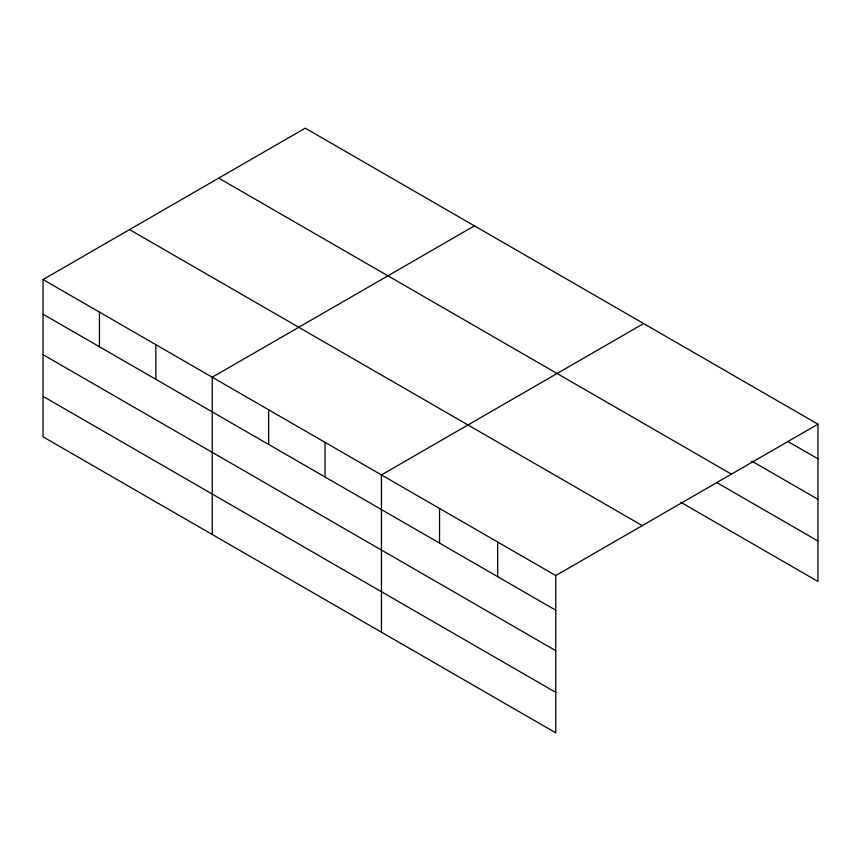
<?xml version="1.0" encoding="UTF-8"?>
<svg xmlns="http://www.w3.org/2000/svg" width="861" height="861" viewBox="0 0 861 861"><rect width="100%" height="100%" fill="white"/><g stroke="black" fill="none" stroke-linecap="round" stroke-linejoin="round"><path stroke-width="1.29" d="M555.765 650.679L555.765 575.557L43.05 279.545L43.05 436.818L555.765 732.829L555.765 650.679L43.05 354.667M43.05 279.545L305.235 128.171L817.95 424.182L817.95 581.455L680.814 502.286M474.433 225.862L212.247 377.226L212.247 534.498M643.63 323.542L381.445 474.917L381.445 632.178M555.765 575.557L817.95 424.182M787.729 441.392L817.95 458.838M751.707 461.055L817.95 499.305M218.716 178.13L731.43 474.142M716.847 482.623L817.95 540.988M129.57 229.596L642.284 525.608M43.05 314.2L555.765 610.212M43.05 396.351L555.765 692.362M497.658 542.01L497.658 576.666M439.551 508.464L439.551 543.119M325.038 442.35L325.038 477.005M268.643 409.793L268.643 444.448M155.852 344.669L155.852 379.324M99.445 312.102L99.445 346.757"/></g></svg>
